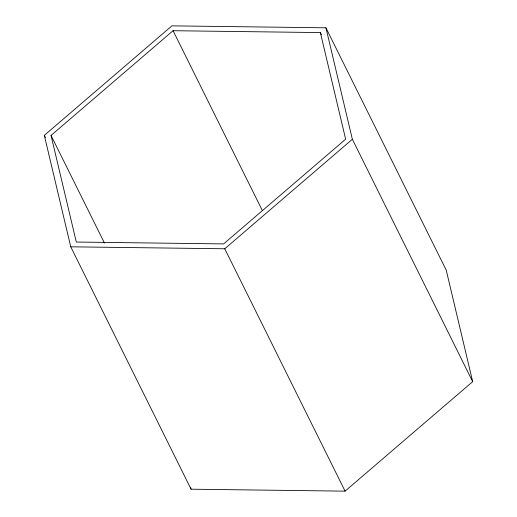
<?xml version="1.0" encoding="UTF-8"?>
<svg xmlns="http://www.w3.org/2000/svg" width="517" height="517" viewBox="0 0 517 517"><rect width="100%" height="100%" fill="white"/><g stroke="black" fill="none" stroke-linecap="round" stroke-linejoin="round"><path stroke-width="0.78" d="M44.326 135.351L171.915 25.85L325.93 27.808L446.249 270.184L472.674 381.649L345.085 491.15L191.07 489.192L70.751 246.816L44.326 135.351L45.406 137.522M320.372 32.577L345.647 139.183L223.615 243.914L76.309 242.04L51.034 135.435L173.066 30.71L320.372 32.577L321.451 34.749M70.751 246.816L224.766 248.774L352.355 139.273L325.93 27.808M352.355 139.273L472.674 381.649M173.066 30.71L262.287 210.445M224.766 248.774L345.085 491.15M51.034 135.435L104.428 242.99M190.695 487.621L191.07 489.192"/></g></svg>
